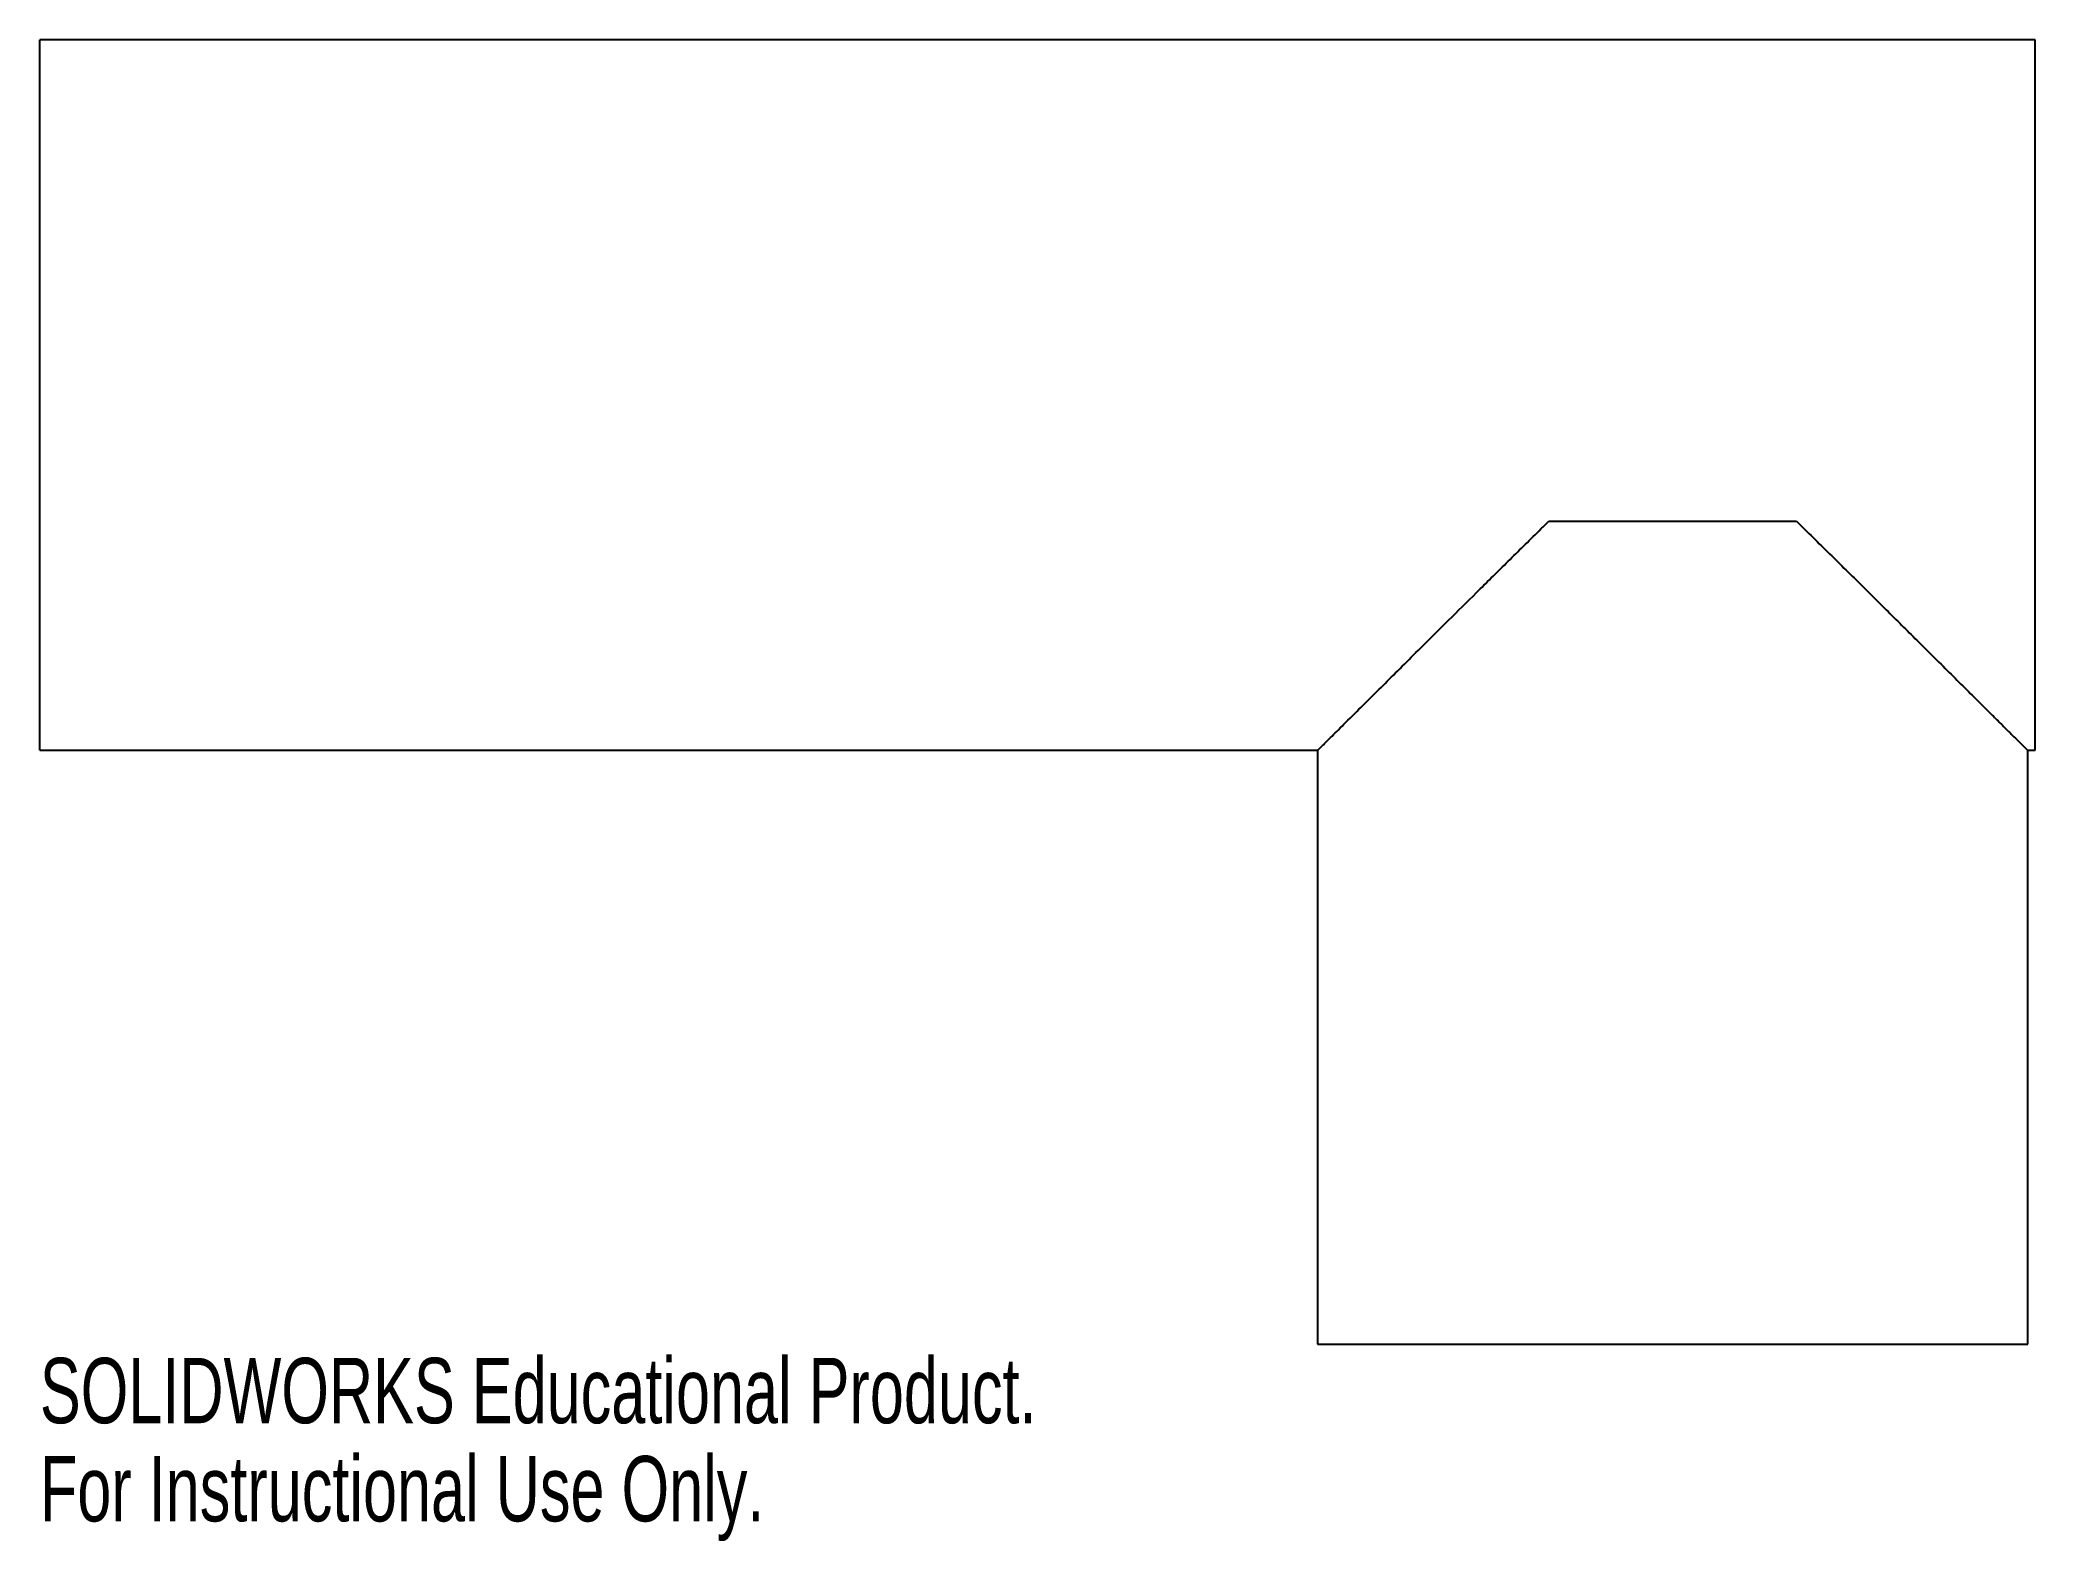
# Paper-space layout '_Right' of a CAD drawing. Header units: inches. Extents: x -5.81 to 0, y -2.36 to 2.01.
import ezdxf

# ---------------------------------------------------------------- set-up
doc = ezdxf.new("R2010")
doc.units = ezdxf.units.IN
doc.header["$MEASUREMENT"] = 0
doc.styles.add('SLDTEXTSTYLE0', font='TXT', dxfattribs={"width": 0.7})

psp = doc.layouts.new('_Right')

# ---------------------------------------------------------------- linework, layer by layer
at = {"color": 7, "linetype": 'Continuous', "lineweight": 25}
for p, q in [((0, 2.0073), (-5.8071, 2.0073)), ((-5.8071, -0.0597), (-5.8071, 2.0073)), ((0, -0.0597), (0, 2.0073)), ((-1.4151, 0.6069), (-0.6947, 0.6069)), ((-5.8071, -0.0597), (-2.088, -0.0597)), ((-2.0883, -0.0592), (-2.0883, -1.7874)), ((-0.0219, -0.0597), (0, -0.0597)), ((-0.0214, -1.7874), (-0.0214, -0.0591)), ((-2.0883, -1.7874), (-0.0214, -1.7874))]:
    psp.add_line(p, q, dxfattribs=at)
for points, knots in [([(-2.088, -0.0593), (-2.0881, -0.0594), (-2.0888, -0.0602), (-2.0859, -0.0574), (-2.0797, -0.0514), (-2.0692, -0.041), (-2.0505, -0.0225), (-2.0188, 0.009), (-1.974, 0.0534), (-1.9268, 0.1003), (-1.8802, 0.1467), (-1.8293, 0.1972), (-1.7685, 0.2576), (-1.6974, 0.3282), (-1.615, 0.4099), (-1.5284, 0.4955), (-1.461, 0.5619), (-1.4228, 0.5994), (-1.4151, 0.6069)], [0, 0, 0, 0, 0.007155, 0.050359, 0.093882, 0.138377, 0.18319, 0.269468, 0.357619, 0.421332, 0.485545, 0.551123, 0.61709, 0.70547, 0.794532, 0.885462, 0.976931, 1, 1, 1, 1]), ([(-0.6947, 0.6069), (-0.6623, 0.5751), (-0.5972, 0.5112), (-0.5023, 0.4173), (-0.4099, 0.3257), (-0.3337, 0.2501), (-0.2732, 0.19), (-0.2265, 0.1436), (-0.1827, 0.1), (-0.1452, 0.0628), (-0.1139, 0.0317), (-0.0882, 0.0062), (-0.0659, -0.016), (-0.0477, -0.0339), (-0.034, -0.0475), (-0.0252, -0.0561), (-0.0212, -0.06), (-0.0218, -0.0593), (-0.0219, -0.0591)], [0, 0, 0, 0, 0.097665, 0.195956, 0.296513, 0.398022, 0.45777, 0.517805, 0.578856, 0.640324, 0.688931, 0.737818, 0.787677, 0.837918, 0.886543, 0.93559, 0.986045, 1, 1, 1, 1])]:
    psp.add_open_spline(points, degree=3, knots=knots, dxfattribs=at)

# ---------------------------------------------------------------- texts
at = {"color": 7, "linetype": 'Continuous', "char_height": 0.1903, "attachment_point": 1, "style": 'SLDTEXTSTYLE0'}
for s, insert in [('SOLIDWORKS Educational Product.', (-5.8071, -1.8275)), ('For Instructional Use Only.', (-5.8071, -2.113))]:
    psp.add_mtext(s, dxfattribs=dict(at, insert=insert))

doc.saveas('drawing.dxf')
